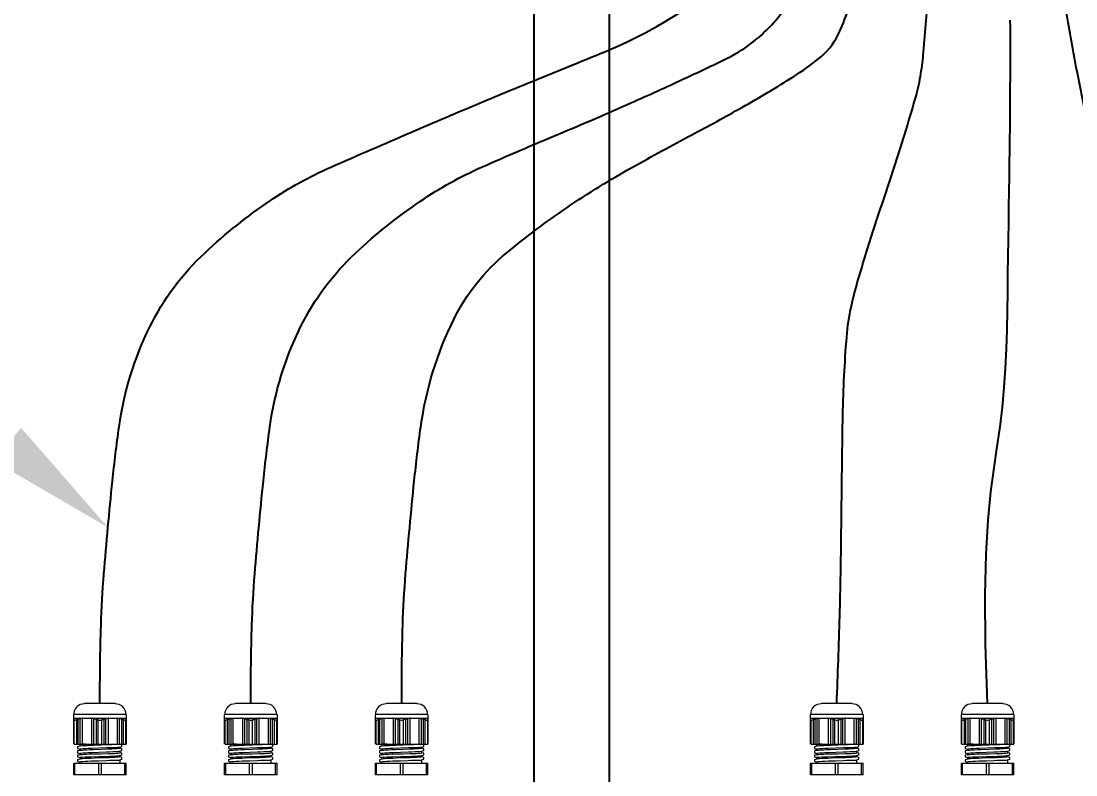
# Model space of a CAD drawing. Header units: feet. Extents: x -4 to 2246, y -9 to 1440.
# Drawn here: x 2195.452 to 2197.741, y 1383.831 to 1385.466 of the extents above; entities that cross this region are included whole.
import ezdxf
from ezdxf import colors
from ezdxf.entities.mleader import LeaderData, LeaderLine
from ezdxf.math import Vec2, Vec3

# ---------------------------------------------------------------- set-up
doc = ezdxf.new("R2010")
doc.units = ezdxf.units.FT
doc.header["$MEASUREMENT"] = 0
for name, color, linetype in [('E-CABL-24V', 1, '24V'), ('E-COND-PVC', 4, 'Continuous'), ('E-DIM', 1, 'Continuous'), ('E-EQPM-CAB', 5, 'Continuous'), ('G-ANNO-TEXT', 1, 'Continuous')]:
    doc.layers.add(name, color=color, linetype=linetype)
doc.styles.add('NEI-A', font='arial.ttf')
doc.styles.get("Standard").update_dxf_attribs({"font": 'arial.ttf'})
doc.linetypes.add('24V', pattern='A,1,-0.2,["24V",Standard,S=0.1,R=0,X=-0.125,Y=-0.05],-0.2', length=1.4)
doc.dimstyles.new('NEI-A', dxfattribs={"dimtxt": 0.1, "dimasz": 0.125, "dimexe": 0.0625, "dimexo": 0.0625, "dimgap": 0.0625, "dimtad": 0, "dimtih": 1, "dimtoh": 1, "dimdec": 4, "dimzin": 3, "dimdsep": 46, "dimlunit": 4, "dimtxsty": 'NEI-A', "dimcen": 0, "dimadec": 0, "dimazin": 0, "dimtfac": 0.75, "dimtdec": 4, "dimtofl": 0, "dimtmove": 0, "dimatfit": 3, "dimfxl": 1, "dimfrac": 1, "dimtolj": 1, "dimtzin": 0, "dimarcsym": 0})

# ---------------------------------------------------------------- blocks, each defined once
blk = doc.blocks.new('*D20')
at = {"layer": 'Defpoints', "color": 0, "transparency": 16777216}
for p in [(2196.151, 1389.1481), (2191.992, 1381.29), (2193.8209, 1381.29)]:
    blk.add_point(p, dxfattribs=at)
at = {"layer": 'E-DIM', "color": 0, "lineweight": -2, "transparency": 16777216}
for p, q in [((2196.0885, 1389.1481), (2191.9295, 1389.1481)), ((2191.992, 1389.0231), (2191.992, 1385.3568)), ((2191.992, 1381.415), (2191.992, 1385.0812)), ((2193.7584, 1381.29), (2191.9295, 1381.29))]:
    blk.add_line(p, q, dxfattribs=at)
at = {"layer": 'E-DIM', "color": 0, "transparency": 16777216}
for points in [[(2191.9712, 1389.0231), (2192.0128, 1389.0231), (2191.992, 1389.1481)], [(2191.9712, 1381.415), (2192.0128, 1381.415), (2191.992, 1381.29)]]:
    blk.add_solid(points, dxfattribs=at)
at = {"layer": 'E-DIM', "color": 0, "transparency": 16777216, "insert": (2191.992, 1385.219), "char_height": 0.1, "attachment_point": 5, "style": 'NEI-A'}
blk.add_mtext('\\A1;7{\\H0.75x;\\S7#8;}"', dxfattribs=at)

msp = doc.modelspace()

# ---------------------------------------------------------------- linework, layer by layer
at = {"layer": 'E-CABL-24V'}
for points in [[(2195.623227, 1383.985669, -0.0084246), (2195.625546, 1384.155801, -0.01290501), (2195.631796, 1384.266712, -0.00513104), (2195.650479, 1384.468428, -0.00879406), (2195.664654, 1384.585779, -0.08041995), (2195.731276, 1384.802462, -0.09102066), (2195.851158, 1384.963366, -0.03799067), (2195.993045, 1385.076468, -0.04612688), (2196.123934, 1385.1488, -0.00161118), (2196.299033, 1385.224787, -0.0018994), (2196.448011, 1385.288199, -0.0038689), (2196.572556, 1385.339522, 0.00310126), (2196.728027, 1385.403311, 0.06183696), (2196.931775, 1385.519717, 0.12940314), (2197.002379, 1385.608682, 0.04286453), (2197.014924, 1385.645573, 0.01917066), (2197.032529, 1385.730771, 0.04037635), (2197.039016, 1385.807144, 0.03400111), (2197.033201, 1385.897934)], [(2195.950581, 1383.985669, -0.0084246), (2195.9529, 1384.155801, -0.01290501), (2195.959149, 1384.266712, -0.00513104), (2195.977833, 1384.468428, -0.00879406), (2195.992007, 1384.585779, -0.08041995), (2196.05863, 1384.802462, -0.09102066), (2196.178511, 1384.963366, -0.03799067), (2196.318776, 1385.075174, -0.04497931), (2196.451288, 1385.1488, -0.00568032), (2196.618129, 1385.220499, 0.00602555), (2196.775365, 1385.288199, 0.00399669), (2196.889612, 1385.340128, 0.00488336), (2196.982347, 1385.384283, 0.09224003), (2197.080163, 1385.456823, 0.09975921), (2197.13909, 1385.552962, 0.03673916), (2197.150632, 1385.593473, 0.01534083), (2197.168021, 1385.692727, 0.04279396), (2197.173264, 1385.784234, 0.0343129), (2197.162211, 1385.897934)], [(2196.277934, 1383.985669, -0.0084246), (2196.280253, 1384.155801, -0.01290501), (2196.286503, 1384.266712, -0.00513104), (2196.305186, 1384.468428, -0.00879406), (2196.319361, 1384.585779, -0.08041995), (2196.390953, 1384.818627, -0.10651907), (2196.505865, 1384.963366, -0.02262789), (2196.636298, 1385.060944, -0.02203508), (2196.778641, 1385.1488, -0.00529181), (2196.907097, 1385.218697, 0.00623014), (2197.016095, 1385.278272, 0.01323042), (2197.128455, 1385.345491, 0.02579117), (2197.183257, 1385.38438, 0.11252379), (2197.224366, 1385.435428, 0.06282545), (2197.261899, 1385.54559, 0.01559396), (2197.272976, 1385.609463, 0.00814293), (2197.288356, 1385.732628, 0.02315328), (2197.292299, 1385.796509, 0.01460438), (2197.290893, 1385.897934)], [(2197.221933, 1383.985669, 0.00191354), (2197.228427, 1384.174894, 0.00394493), (2197.230502, 1384.266712, 0.00106034), (2197.233551, 1384.509102, -0.00251209), (2197.235135, 1384.611411, -0.01451433), (2197.243518, 1384.780516, -0.03622169), (2197.253733, 1384.847663, -0.01503154), (2197.268576, 1384.904967, -0.00771881), (2197.30252, 1385.015111, -0.00297315), (2197.326028, 1385.085973, 0.00296622), (2197.349537, 1385.156835, 0.00996841), (2197.393864, 1385.302999, 0.03038797), (2197.404502, 1385.352002, 0.01541891), (2197.410213, 1385.398512, 0.00529523), (2197.421216, 1385.534486, 0.00114556), (2197.421903, 1385.544601, 0.00016343), (2197.426537, 1385.615513, 0.02210457), (2197.429108, 1385.739614, 0.0172981), (2197.419903, 1385.897934)], [(2197.87664, 1383.985669, 0.00228532), (2197.882949, 1384.165607, 0.00406877), (2197.885209, 1384.266712, 0.00058393), (2197.888674, 1384.532516, 0.00610132), (2197.888666, 1384.557958, 0.02865527), (2197.882157, 1384.651007, 0.01801068), (2197.858065, 1384.797368, 0.01893845), (2197.829721, 1384.914701, -0.02402838), (2197.808318, 1385.007421, -0.01026701), (2197.793432, 1385.100685, 0.01293568), (2197.781221, 1385.174649, 0.00826572), (2197.763011, 1385.261788, -0.00679718), (2197.7448, 1385.348926, -0.00639967), (2197.721149, 1385.479181, -0.01479183), (2197.713312, 1385.535929, -0.00636851), (2197.711055, 1385.559625, 0.00131608), (2197.701298, 1385.67439, 0.00454663), (2197.692773, 1385.762421, 0.00294887), (2197.677595, 1385.897934)]]:
    msp.add_lwpolyline(points, format="xyb", dxfattribs=at)
msp.add_lwpolyline([(2197.549287, 1383.985669), (2197.544766, 1384.114064), (2197.543945, 1384.221107), (2197.546102, 1384.309852), (2197.550515, 1384.383349), (2197.556464, 1384.44465), (2197.563226, 1384.496807), (2197.570081, 1384.542872), (2197.576306, 1384.585895), (2197.581329, 1384.628403), (2197.585178, 1384.670808), (2197.588026, 1384.713), (2197.59005, 1384.754866), (2197.591424, 1384.796292), (2197.592325, 1384.837168), (2197.592926, 1384.87738), (2197.593405, 1384.916816), (2197.593903, 1384.955353), (2197.594437, 1384.992822), (2197.594988, 1385.029044), (2197.595541, 1385.063839), (2197.596077, 1385.097028), (2197.596581, 1385.128432), (2197.597034, 1385.157871), (2197.59742, 1385.185165), (2197.597727, 1385.210205), (2197.597963, 1385.233154), (2197.598139, 1385.254244), (2197.598269, 1385.273709), (2197.598365, 1385.291782), (2197.598439, 1385.308694), (2197.598505, 1385.32468), (2197.598574, 1385.339971), (2197.598655, 1385.354778), (2197.59874, 1385.369216), (2197.598816, 1385.383382), (2197.598871, 1385.397367), (2197.598892, 1385.411266), (2197.598867, 1385.425174), (2197.598784, 1385.439183), (2197.598629, 1385.453387), (2197.598388, 1385.467882)], dxfattribs=at)
at = {"layer": 'E-COND-PVC', "color": 111}
for points in [[(2196.564316, 1385.963254), (2196.564316, 1383.328344)], [(2196.728027, 1385.963245), (2196.728027, 1383.328344)]]:
    msp.add_lwpolyline(points, dxfattribs=at)
at = {"layer": 'E-EQPM-CAB', "lineweight": 0}
for p, q in [((2195.566253, 1383.897916), (2195.566253, 1383.962094)), ((2195.680201, 1383.962094), (2195.566253, 1383.962094)), ((2195.680201, 1383.962094), (2195.680201, 1383.897916)), ((2195.893607, 1383.897916), (2195.893607, 1383.962094)), ((2196.007554, 1383.962094), (2195.893607, 1383.962094)), ((2196.007554, 1383.962094), (2196.007554, 1383.897916)), ((2196.22096, 1383.897916), (2196.22096, 1383.962094)), ((2196.334908, 1383.962094), (2196.22096, 1383.962094)), ((2196.334908, 1383.962094), (2196.334908, 1383.897916)), ((2197.164959, 1383.897916), (2197.164959, 1383.962094)), ((2197.278907, 1383.962094), (2197.164959, 1383.962094)), ((2197.278907, 1383.962094), (2197.278907, 1383.897916)), ((2197.492313, 1383.897916), (2197.492313, 1383.962094)), ((2197.606261, 1383.962094), (2197.492313, 1383.962094)), ((2197.606261, 1383.962094), (2197.606261, 1383.897916))]:
    msp.add_line(p, q, dxfattribs=at)
for points in [[(2195.656626, 1383.985669), (2195.589829, 1383.985669)], [(2195.983979, 1383.985669), (2195.917182, 1383.985669)], [(2196.311332, 1383.985669), (2196.244535, 1383.985669)], [(2197.255332, 1383.985669), (2197.188535, 1383.985669)], [(2197.582685, 1383.985669), (2197.515888, 1383.985669)], [(2195.566253, 1383.954235), (2195.680201, 1383.954235)], [(2195.576076, 1383.897916), (2195.576076, 1383.952271), (2195.574112, 1383.950961), (2195.572802, 1383.950306)], [(2195.58066, 1383.897916), (2195.58066, 1383.95358), (2195.578696, 1383.952271), (2195.576731, 1383.951616)], [(2195.585245, 1383.897916), (2195.585245, 1383.954235)], [(2195.603581, 1383.95358), (2195.594413, 1383.954235), (2195.585899, 1383.95358)], [(2195.604891, 1383.954235), (2195.604891, 1383.897916)], [(2195.612094, 1383.951616), (2195.610785, 1383.952271), (2195.61013, 1383.95358), (2195.609475, 1383.95358)], [(2195.61013, 1383.897916), (2195.61013, 1383.95358)], [(2195.614714, 1383.952271), (2195.614714, 1383.897916)], [(2195.632395, 1383.952271), (2195.63174, 1383.952271), (2195.631086, 1383.950961), (2195.629121, 1383.950306)], [(2195.636325, 1383.897916), (2195.636325, 1383.95358), (2195.63567, 1383.952271), (2195.633705, 1383.951616)], [(2195.660555, 1383.95358), (2195.651387, 1383.954235), (2195.642873, 1383.95358)], [(2195.660555, 1383.954235), (2195.660555, 1383.897916)], [(2195.669068, 1383.951616), (2195.667104, 1383.952271), (2195.665794, 1383.95358), (2195.665139, 1383.95358), (2195.665139, 1383.897916)], [(2195.673652, 1383.950306), (2195.671688, 1383.950961), (2195.670378, 1383.952271), (2195.669723, 1383.952271), (2195.669723, 1383.897916)], [(2195.893607, 1383.954235), (2196.007554, 1383.954235)], [(2195.90343, 1383.897916), (2195.90343, 1383.952271), (2195.901465, 1383.950961), (2195.900155, 1383.950306)], [(2195.908014, 1383.897916), (2195.908014, 1383.95358), (2195.906049, 1383.952271), (2195.904085, 1383.951616)], [(2195.912598, 1383.897916), (2195.912598, 1383.954235)], [(2195.930934, 1383.95358), (2195.921766, 1383.954235), (2195.913253, 1383.95358)], [(2195.932244, 1383.954235), (2195.932244, 1383.897916)], [(2195.939448, 1383.951616), (2195.938138, 1383.952271), (2195.937483, 1383.95358), (2195.936828, 1383.95358)], [(2195.937483, 1383.897916), (2195.937483, 1383.95358)], [(2195.942067, 1383.952271), (2195.942067, 1383.897916)], [(2195.959749, 1383.952271), (2195.959094, 1383.952271), (2195.958439, 1383.950961), (2195.956474, 1383.950306)], [(2195.963678, 1383.897916), (2195.963678, 1383.95358), (2195.963023, 1383.952271), (2195.961058, 1383.951616)], [(2195.987908, 1383.95358), (2195.97874, 1383.954235), (2195.970227, 1383.95358)], [(2195.987908, 1383.954235), (2195.987908, 1383.897916)], [(2195.996422, 1383.951616), (2195.994457, 1383.952271), (2195.993147, 1383.95358), (2195.992492, 1383.95358), (2195.992492, 1383.897916)], [(2196.001006, 1383.950306), (2195.999041, 1383.950961), (2195.997731, 1383.952271), (2195.997076, 1383.952271), (2195.997076, 1383.897916)], [(2196.22096, 1383.954235), (2196.334908, 1383.954235)], [(2196.230783, 1383.897916), (2196.230783, 1383.952271), (2196.228819, 1383.950961), (2196.227509, 1383.950306)], [(2196.235367, 1383.897916), (2196.235367, 1383.95358), (2196.233403, 1383.952271), (2196.231438, 1383.951616)], [(2196.239951, 1383.897916), (2196.239951, 1383.954235)], [(2196.258288, 1383.95358), (2196.24912, 1383.954235), (2196.240606, 1383.95358)], [(2196.259598, 1383.954235), (2196.259598, 1383.897916)], [(2196.266801, 1383.951616), (2196.265491, 1383.952271), (2196.264837, 1383.95358), (2196.264182, 1383.95358)], [(2196.264837, 1383.897916), (2196.264837, 1383.95358)], [(2196.269421, 1383.952271), (2196.269421, 1383.897916)], [(2196.287102, 1383.952271), (2196.286447, 1383.952271), (2196.285792, 1383.950961), (2196.283828, 1383.950306)], [(2196.291031, 1383.897916), (2196.291031, 1383.95358), (2196.290377, 1383.952271), (2196.288412, 1383.951616)], [(2196.315262, 1383.95358), (2196.306093, 1383.954235), (2196.29758, 1383.95358)], [(2196.315262, 1383.954235), (2196.315262, 1383.897916)], [(2196.323775, 1383.951616), (2196.32181, 1383.952271), (2196.320501, 1383.95358), (2196.319846, 1383.95358), (2196.319846, 1383.897916)], [(2196.328359, 1383.950306), (2196.326394, 1383.950961), (2196.325085, 1383.952271), (2196.32443, 1383.952271), (2196.32443, 1383.897916)], [(2197.164959, 1383.954235), (2197.278907, 1383.954235)], [(2197.174782, 1383.897916), (2197.174782, 1383.952271), (2197.172818, 1383.950961), (2197.171508, 1383.950306)], [(2197.179367, 1383.897916), (2197.179367, 1383.95358), (2197.177402, 1383.952271), (2197.175437, 1383.951616)], [(2197.183951, 1383.897916), (2197.183951, 1383.954235)], [(2197.202287, 1383.95358), (2197.193119, 1383.954235), (2197.184606, 1383.95358)], [(2197.203597, 1383.954235), (2197.203597, 1383.897916)], [(2197.2108, 1383.951616), (2197.209491, 1383.952271), (2197.208836, 1383.95358), (2197.208181, 1383.95358)], [(2197.208836, 1383.897916), (2197.208836, 1383.95358)], [(2197.21342, 1383.952271), (2197.21342, 1383.897916)], [(2197.231101, 1383.952271), (2197.230447, 1383.952271), (2197.229792, 1383.950961), (2197.227827, 1383.950306)], [(2197.235031, 1383.897916), (2197.235031, 1383.95358), (2197.234376, 1383.952271), (2197.232411, 1383.951616)], [(2197.259261, 1383.95358), (2197.250093, 1383.954235), (2197.241579, 1383.95358)], [(2197.259261, 1383.954235), (2197.259261, 1383.897916)], [(2197.267774, 1383.951616), (2197.26581, 1383.952271), (2197.2645, 1383.95358), (2197.263845, 1383.95358), (2197.263845, 1383.897916)], [(2197.272358, 1383.950306), (2197.270394, 1383.950961), (2197.269084, 1383.952271), (2197.268429, 1383.952271), (2197.268429, 1383.897916)], [(2197.492313, 1383.954235), (2197.606261, 1383.954235)], [(2197.502136, 1383.897916), (2197.502136, 1383.952271), (2197.500171, 1383.950961), (2197.498862, 1383.950306)], [(2197.50672, 1383.897916), (2197.50672, 1383.95358), (2197.504755, 1383.952271), (2197.502791, 1383.951616)], [(2197.511304, 1383.897916), (2197.511304, 1383.954235)], [(2197.529641, 1383.95358), (2197.520472, 1383.954235), (2197.511959, 1383.95358)], [(2197.53095, 1383.954235), (2197.53095, 1383.897916)], [(2197.538154, 1383.951616), (2197.536844, 1383.952271), (2197.536189, 1383.95358), (2197.535534, 1383.95358)], [(2197.536189, 1383.897916), (2197.536189, 1383.95358)], [(2197.540773, 1383.952271), (2197.540773, 1383.897916)], [(2197.558455, 1383.952271), (2197.5578, 1383.952271), (2197.557145, 1383.950961), (2197.555181, 1383.950306)], [(2197.562384, 1383.897916), (2197.562384, 1383.95358), (2197.561729, 1383.952271), (2197.559765, 1383.951616)], [(2197.586614, 1383.95358), (2197.577446, 1383.954235), (2197.568933, 1383.95358)], [(2197.586614, 1383.954235), (2197.586614, 1383.897916)], [(2197.595128, 1383.951616), (2197.593163, 1383.952271), (2197.591853, 1383.95358), (2197.591199, 1383.95358), (2197.591199, 1383.897916)], [(2197.599712, 1383.950306), (2197.597747, 1383.950961), (2197.596437, 1383.952271), (2197.595783, 1383.952271), (2197.595783, 1383.897916)], [(2195.567563, 1383.950961), (2195.566253, 1383.949651), (2195.566908, 1383.948996), (2195.567563, 1383.948996), (2195.571492, 1383.950306), (2195.571492, 1383.950961), (2195.572147, 1383.950961), (2195.572147, 1383.897916)], [(2195.567563, 1383.897916), (2195.567563, 1383.948996)], [(2195.616678, 1383.950306), (2195.614714, 1383.950961)], [(2195.627156, 1383.950306), (2195.625847, 1383.949651), (2195.623882, 1383.948996), (2195.622572, 1383.948996), (2195.619953, 1383.949651), (2195.619298, 1383.950306), (2195.618643, 1383.950961), (2195.618643, 1383.897916)], [(2195.627156, 1383.897916), (2195.627156, 1383.950961)], [(2195.627811, 1383.950961), (2195.627156, 1383.950961)], [(2195.678891, 1383.948996), (2195.678891, 1383.897916)], [(2195.894916, 1383.950961), (2195.893607, 1383.949651), (2195.894262, 1383.948996), (2195.894916, 1383.948996), (2195.898846, 1383.950306), (2195.898846, 1383.950961), (2195.899501, 1383.950961), (2195.899501, 1383.897916)], [(2195.894916, 1383.897916), (2195.894916, 1383.948996)], [(2195.944032, 1383.950306), (2195.942067, 1383.950961)], [(2195.95451, 1383.950306), (2195.9532, 1383.949651), (2195.951235, 1383.948996), (2195.949926, 1383.948996), (2195.947306, 1383.949651), (2195.946651, 1383.950306), (2195.945996, 1383.950961), (2195.945996, 1383.897916)], [(2195.95451, 1383.897916), (2195.95451, 1383.950961)], [(2195.955165, 1383.950961), (2195.95451, 1383.950961)], [(2196.006245, 1383.948996), (2196.006245, 1383.897916)], [(2196.22227, 1383.950961), (2196.22096, 1383.949651), (2196.221615, 1383.948996), (2196.22227, 1383.948996), (2196.226199, 1383.950306), (2196.226199, 1383.950961), (2196.226854, 1383.950961), (2196.226854, 1383.897916)], [(2196.22227, 1383.897916), (2196.22227, 1383.948996)], [(2196.271385, 1383.950306), (2196.269421, 1383.950961)], [(2196.281863, 1383.950306), (2196.280553, 1383.949651), (2196.278589, 1383.948996), (2196.277279, 1383.948996), (2196.27466, 1383.949651), (2196.274005, 1383.950306), (2196.27335, 1383.950961), (2196.27335, 1383.897916)], [(2196.281863, 1383.897916), (2196.281863, 1383.950961)], [(2196.282518, 1383.950961), (2196.281863, 1383.950961)], [(2196.333598, 1383.948996), (2196.333598, 1383.897916)], [(2197.166269, 1383.950961), (2197.164959, 1383.949651), (2197.165614, 1383.948996), (2197.166269, 1383.948996), (2197.170198, 1383.950306), (2197.170198, 1383.950961), (2197.170853, 1383.950961), (2197.170853, 1383.897916)], [(2197.166269, 1383.897916), (2197.166269, 1383.948996)], [(2197.215385, 1383.950306), (2197.21342, 1383.950961)], [(2197.225863, 1383.950306), (2197.224553, 1383.949651), (2197.222588, 1383.948996), (2197.221278, 1383.948996), (2197.218659, 1383.949651), (2197.217349, 1383.950961), (2197.217349, 1383.897916)], [(2197.225863, 1383.897916), (2197.225863, 1383.950961)], [(2197.226517, 1383.950961), (2197.225863, 1383.950961)], [(2197.277597, 1383.948996), (2197.277597, 1383.897916)], [(2197.493623, 1383.950961), (2197.492313, 1383.949651), (2197.492968, 1383.948996), (2197.493623, 1383.948996), (2197.497552, 1383.950306), (2197.497552, 1383.950961), (2197.498207, 1383.950961), (2197.498207, 1383.897916)], [(2197.493623, 1383.897916), (2197.493623, 1383.948996)], [(2197.542738, 1383.950306), (2197.540773, 1383.950961)], [(2197.553216, 1383.950306), (2197.551906, 1383.949651), (2197.549942, 1383.948996), (2197.548632, 1383.948996), (2197.546012, 1383.949651), (2197.544703, 1383.950961), (2197.544703, 1383.897916)], [(2197.553216, 1383.897916), (2197.553216, 1383.950961)], [(2197.553871, 1383.950961), (2197.553216, 1383.950961)], [(2197.604951, 1383.948996), (2197.604951, 1383.897916)], [(2195.567563, 1383.897916), (2195.680201, 1383.897916)], [(2195.575421, 1383.897916), (2195.575421, 1383.897261), (2195.579351, 1383.896607), (2195.579351, 1383.893332), (2195.574767, 1383.892022), (2195.574767, 1383.888093), (2195.579351, 1383.886783)], [(2195.667104, 1383.892022), (2195.667104, 1383.888093), (2195.663829, 1383.888093), (2195.6599, 1383.887438), (2195.655316, 1383.887438), (2195.648767, 1383.886783), (2195.641564, 1383.886783), (2195.625847, 1383.886129), (2195.609475, 1383.885474), (2195.601616, 1383.885474), (2195.595068, 1383.884819), (2195.589174, 1383.884819), (2195.58459, 1383.884164), (2195.579351, 1383.884164), (2195.574767, 1383.882854), (2195.574767, 1383.878925), (2195.579351, 1383.877615), (2195.579351, 1383.874341), (2195.581315, 1383.874996), (2195.58459, 1383.874996), (2195.589174, 1383.875651), (2195.595068, 1383.875651), (2195.601616, 1383.876305), (2195.609475, 1383.876305), (2195.625847, 1383.87696), (2195.641564, 1383.877615), (2195.655316, 1383.877615), (2195.6599, 1383.87827), (2195.663829, 1383.87827), (2195.666449, 1383.878925), (2195.667104, 1383.878925)], [(2195.579351, 1383.883509), (2195.579351, 1383.887438), (2195.58197, 1383.887438), (2195.585899, 1383.888093), (2195.591138, 1383.888093), (2195.597032, 1383.888748), (2195.604236, 1383.888748), (2195.636979, 1383.890058), (2195.644183, 1383.890058), (2195.651387, 1383.890713), (2195.65728, 1383.890713), (2195.661865, 1383.891368), (2195.666449, 1383.891368), (2195.671033, 1383.892677), (2195.671033, 1383.896607), (2195.667104, 1383.897916), (2195.666449, 1383.897261), (2195.663829, 1383.897261), (2195.6599, 1383.896607), (2195.655316, 1383.896607), (2195.648767, 1383.895952), (2195.641564, 1383.895952), (2195.625847, 1383.895297), (2195.609475, 1383.894642), (2195.601616, 1383.894642), (2195.595068, 1383.893987), (2195.58459, 1383.893987), (2195.581315, 1383.893332), (2195.579351, 1383.893332)], [(2195.591793, 1383.897916), (2195.585245, 1383.897261), (2195.582625, 1383.897261), (2195.58066, 1383.896607), (2195.579351, 1383.896607)], [(2195.579351, 1383.877615), (2195.580006, 1383.87827), (2195.58197, 1383.87827), (2195.585899, 1383.878925), (2195.591138, 1383.878925), (2195.597032, 1383.87958), (2195.604236, 1383.87958), (2195.636979, 1383.88089), (2195.644183, 1383.88089), (2195.651387, 1383.881544), (2195.661865, 1383.881544), (2195.665139, 1383.882199), (2195.666449, 1383.882199), (2195.671033, 1383.883509), (2195.671033, 1383.887438), (2195.667104, 1383.888748)], [(2195.894916, 1383.897916), (2196.007554, 1383.897916)], [(2195.902775, 1383.897916), (2195.902775, 1383.897261), (2195.906704, 1383.896607), (2195.906704, 1383.893332), (2195.90212, 1383.892022), (2195.90212, 1383.888093), (2195.906704, 1383.886783)], [(2195.994457, 1383.892022), (2195.994457, 1383.888093), (2195.991183, 1383.888093), (2195.987253, 1383.887438), (2195.982669, 1383.887438), (2195.976121, 1383.886783), (2195.968917, 1383.886783), (2195.9532, 1383.886129), (2195.936828, 1383.885474), (2195.92897, 1383.885474), (2195.922421, 1383.884819), (2195.916527, 1383.884819), (2195.911943, 1383.884164), (2195.906704, 1383.884164), (2195.90212, 1383.882854), (2195.90212, 1383.878925), (2195.906704, 1383.877615), (2195.906704, 1383.874341), (2195.908669, 1383.874996), (2195.911943, 1383.874996), (2195.916527, 1383.875651), (2195.922421, 1383.875651), (2195.92897, 1383.876305), (2195.936828, 1383.876305), (2195.9532, 1383.87696), (2195.968917, 1383.877615), (2195.982669, 1383.877615), (2195.987253, 1383.87827), (2195.991183, 1383.87827), (2195.993802, 1383.878925), (2195.994457, 1383.878925)], [(2195.906704, 1383.883509), (2195.906704, 1383.887438), (2195.909324, 1383.887438), (2195.913253, 1383.888093), (2195.918492, 1383.888093), (2195.924386, 1383.888748), (2195.931589, 1383.888748), (2195.964333, 1383.890058), (2195.971536, 1383.890058), (2195.97874, 1383.890713), (2195.984634, 1383.890713), (2195.989218, 1383.891368), (2195.993802, 1383.891368), (2195.998386, 1383.892677), (2195.998386, 1383.896607), (2195.994457, 1383.897916), (2195.993802, 1383.897261), (2195.991183, 1383.897261), (2195.987253, 1383.896607), (2195.982669, 1383.896607), (2195.976121, 1383.895952), (2195.968917, 1383.895952), (2195.9532, 1383.895297), (2195.936828, 1383.894642), (2195.92897, 1383.894642), (2195.922421, 1383.893987), (2195.911943, 1383.893987), (2195.908669, 1383.893332), (2195.906704, 1383.893332)], [(2195.919147, 1383.897916), (2195.912598, 1383.897261), (2195.909978, 1383.897261), (2195.908014, 1383.896607), (2195.906704, 1383.896607)], [(2195.906704, 1383.877615), (2195.907359, 1383.87827), (2195.909324, 1383.87827), (2195.913253, 1383.878925), (2195.918492, 1383.878925), (2195.924386, 1383.87958), (2195.931589, 1383.87958), (2195.964333, 1383.88089), (2195.971536, 1383.88089), (2195.97874, 1383.881544), (2195.989218, 1383.881544), (2195.992492, 1383.882199), (2195.993802, 1383.882199), (2195.998386, 1383.883509), (2195.998386, 1383.887438), (2195.994457, 1383.888748)], [(2196.22227, 1383.897916), (2196.334908, 1383.897916)], [(2196.230128, 1383.897916), (2196.230128, 1383.897261), (2196.234058, 1383.896607), (2196.234058, 1383.893332), (2196.229473, 1383.892022), (2196.229473, 1383.888093), (2196.234058, 1383.886783)], [(2196.32181, 1383.892022), (2196.32181, 1383.888093), (2196.318536, 1383.888093), (2196.314607, 1383.887438), (2196.310023, 1383.887438), (2196.303474, 1383.886783), (2196.29627, 1383.886783), (2196.280553, 1383.886129), (2196.264182, 1383.885474), (2196.256323, 1383.885474), (2196.249774, 1383.884819), (2196.243881, 1383.884819), (2196.239296, 1383.884164), (2196.234058, 1383.884164), (2196.229473, 1383.882854), (2196.229473, 1383.878925), (2196.234058, 1383.877615), (2196.234058, 1383.874341), (2196.236022, 1383.874996), (2196.239296, 1383.874996), (2196.243881, 1383.875651), (2196.249774, 1383.875651), (2196.256323, 1383.876305), (2196.264182, 1383.876305), (2196.280553, 1383.87696), (2196.29627, 1383.877615), (2196.310023, 1383.877615), (2196.314607, 1383.87827), (2196.318536, 1383.87827), (2196.321156, 1383.878925), (2196.32181, 1383.878925)], [(2196.234058, 1383.883509), (2196.234058, 1383.887438), (2196.236677, 1383.887438), (2196.240606, 1383.888093), (2196.245845, 1383.888093), (2196.251739, 1383.888748), (2196.258943, 1383.888748), (2196.291686, 1383.890058), (2196.29889, 1383.890058), (2196.306093, 1383.890713), (2196.311987, 1383.890713), (2196.316571, 1383.891368), (2196.321156, 1383.891368), (2196.32574, 1383.892677), (2196.32574, 1383.896607), (2196.32181, 1383.897916), (2196.321156, 1383.897261), (2196.318536, 1383.897261), (2196.314607, 1383.896607), (2196.310023, 1383.896607), (2196.303474, 1383.895952), (2196.29627, 1383.895952), (2196.280553, 1383.895297), (2196.264182, 1383.894642), (2196.256323, 1383.894642), (2196.249774, 1383.893987), (2196.239296, 1383.893987), (2196.236022, 1383.893332), (2196.234058, 1383.893332)], [(2196.2465, 1383.897916), (2196.239951, 1383.897261), (2196.237332, 1383.897261), (2196.235367, 1383.896607), (2196.234058, 1383.896607)], [(2196.234058, 1383.877615), (2196.234712, 1383.87827), (2196.236677, 1383.87827), (2196.240606, 1383.878925), (2196.245845, 1383.878925), (2196.251739, 1383.87958), (2196.258943, 1383.87958), (2196.291686, 1383.88089), (2196.29889, 1383.88089), (2196.306093, 1383.881544), (2196.316571, 1383.881544), (2196.319846, 1383.882199), (2196.321156, 1383.882199), (2196.32574, 1383.883509), (2196.32574, 1383.887438), (2196.32181, 1383.888748)], [(2197.166269, 1383.897916), (2197.278907, 1383.897916)], [(2197.174128, 1383.897916), (2197.174128, 1383.897261), (2197.178057, 1383.896607), (2197.178057, 1383.893332), (2197.173473, 1383.892022), (2197.173473, 1383.888093), (2197.178057, 1383.886783)], [(2197.26581, 1383.892022), (2197.26581, 1383.888093), (2197.262535, 1383.888093), (2197.258606, 1383.887438), (2197.254022, 1383.887438), (2197.247473, 1383.886783), (2197.24027, 1383.886783), (2197.224553, 1383.886129), (2197.208181, 1383.885474), (2197.200322, 1383.885474), (2197.193774, 1383.884819), (2197.18788, 1383.884819), (2197.183296, 1383.884164), (2197.178057, 1383.884164), (2197.173473, 1383.882854), (2197.173473, 1383.878925), (2197.178057, 1383.877615), (2197.178057, 1383.874341), (2197.180021, 1383.874996), (2197.183296, 1383.874996), (2197.18788, 1383.875651), (2197.193774, 1383.875651), (2197.200322, 1383.876305), (2197.208181, 1383.876305), (2197.224553, 1383.87696), (2197.24027, 1383.877615), (2197.254022, 1383.877615), (2197.258606, 1383.87827), (2197.262535, 1383.87827), (2197.265155, 1383.878925), (2197.26581, 1383.878925)], [(2197.178057, 1383.883509), (2197.178057, 1383.887438), (2197.180676, 1383.887438), (2197.184606, 1383.888093), (2197.189845, 1383.888093), (2197.195738, 1383.888748), (2197.202942, 1383.888748), (2197.235686, 1383.890058), (2197.242889, 1383.890058), (2197.250093, 1383.890713), (2197.255987, 1383.890713), (2197.260571, 1383.891368), (2197.265155, 1383.891368), (2197.269739, 1383.892677), (2197.269739, 1383.896607), (2197.26581, 1383.897916), (2197.265155, 1383.897261), (2197.262535, 1383.897261), (2197.258606, 1383.896607), (2197.254022, 1383.896607), (2197.247473, 1383.895952), (2197.24027, 1383.895952), (2197.224553, 1383.895297), (2197.208181, 1383.894642), (2197.200322, 1383.894642), (2197.193774, 1383.893987), (2197.183296, 1383.893987), (2197.180021, 1383.893332), (2197.178057, 1383.893332)], [(2197.190499, 1383.897916), (2197.183951, 1383.897261), (2197.181331, 1383.897261), (2197.179367, 1383.896607), (2197.178057, 1383.896607)], [(2197.178057, 1383.877615), (2197.178712, 1383.87827), (2197.180676, 1383.87827), (2197.184606, 1383.878925), (2197.189845, 1383.878925), (2197.195738, 1383.87958), (2197.202942, 1383.87958), (2197.235686, 1383.88089), (2197.242889, 1383.88089), (2197.250093, 1383.881544), (2197.260571, 1383.881544), (2197.263845, 1383.882199), (2197.265155, 1383.882199), (2197.269739, 1383.883509), (2197.269739, 1383.887438), (2197.26581, 1383.888748)], [(2197.493623, 1383.897916), (2197.606261, 1383.897916)], [(2197.501481, 1383.897916), (2197.501481, 1383.897261), (2197.50541, 1383.896607), (2197.50541, 1383.893332), (2197.500826, 1383.892022), (2197.500826, 1383.888093), (2197.50541, 1383.886783)], [(2197.593163, 1383.892022), (2197.593163, 1383.888093), (2197.589889, 1383.888093), (2197.58596, 1383.887438), (2197.581375, 1383.887438), (2197.574827, 1383.886783), (2197.567623, 1383.886783), (2197.551906, 1383.886129), (2197.535534, 1383.885474), (2197.527676, 1383.885474), (2197.521127, 1383.884819), (2197.515233, 1383.884819), (2197.510649, 1383.884164), (2197.50541, 1383.884164), (2197.500826, 1383.882854), (2197.500826, 1383.878925), (2197.50541, 1383.877615), (2197.50541, 1383.874341), (2197.507375, 1383.874996), (2197.510649, 1383.874996), (2197.515233, 1383.875651), (2197.521127, 1383.875651), (2197.527676, 1383.876305), (2197.535534, 1383.876305), (2197.551906, 1383.87696), (2197.567623, 1383.877615), (2197.581375, 1383.877615), (2197.58596, 1383.87827), (2197.589889, 1383.87827), (2197.592508, 1383.878925), (2197.593163, 1383.878925)], [(2197.50541, 1383.883509), (2197.50541, 1383.887438), (2197.50803, 1383.887438), (2197.511959, 1383.888093), (2197.517198, 1383.888093), (2197.523092, 1383.888748), (2197.530295, 1383.888748), (2197.563039, 1383.890058), (2197.570243, 1383.890058), (2197.577446, 1383.890713), (2197.58334, 1383.890713), (2197.587924, 1383.891368), (2197.592508, 1383.891368), (2197.597092, 1383.892677), (2197.597092, 1383.896607), (2197.593163, 1383.897916), (2197.592508, 1383.897261), (2197.589889, 1383.897261), (2197.58596, 1383.896607), (2197.581375, 1383.896607), (2197.574827, 1383.895952), (2197.567623, 1383.895952), (2197.551906, 1383.895297), (2197.535534, 1383.894642), (2197.527676, 1383.894642), (2197.521127, 1383.893987), (2197.510649, 1383.893987), (2197.507375, 1383.893332), (2197.50541, 1383.893332)], [(2197.517853, 1383.897916), (2197.511304, 1383.897261), (2197.508685, 1383.897261), (2197.50672, 1383.896607), (2197.50541, 1383.896607)], [(2197.50541, 1383.877615), (2197.506065, 1383.87827), (2197.50803, 1383.87827), (2197.511959, 1383.878925), (2197.517198, 1383.878925), (2197.523092, 1383.87958), (2197.530295, 1383.87958), (2197.563039, 1383.88089), (2197.570243, 1383.88089), (2197.577446, 1383.881544), (2197.587924, 1383.881544), (2197.591199, 1383.882199), (2197.592508, 1383.882199), (2197.597092, 1383.883509), (2197.597092, 1383.887438), (2197.593163, 1383.888748)], [(2195.579351, 1383.874341), (2195.574767, 1383.873686), (2195.574767, 1383.869757), (2195.579351, 1383.868447), (2195.579351, 1383.865173)], [(2195.667104, 1383.869757), (2195.666449, 1383.869757), (2195.663829, 1383.869102), (2195.660555, 1383.869102), (2195.655316, 1383.868447), (2195.649422, 1383.868447), (2195.642873, 1383.867792), (2195.627156, 1383.867792), (2195.610785, 1383.867137), (2195.603581, 1383.866482), (2195.590484, 1383.866482), (2195.585899, 1383.865828), (2195.58197, 1383.865828), (2195.580006, 1383.865173), (2195.574767, 1383.863863), (2195.574767, 1383.860589), (2195.576076, 1383.859934), (2195.579351, 1383.859279)], [(2195.579351, 1383.868447), (2195.580006, 1383.869102), (2195.585899, 1383.869102), (2195.591138, 1383.869757), (2195.597032, 1383.869757), (2195.604236, 1383.870412), (2195.620608, 1383.871066), (2195.636979, 1383.871066), (2195.644183, 1383.871721), (2195.651387, 1383.871721), (2195.65728, 1383.872376), (2195.661865, 1383.872376), (2195.665139, 1383.873031), (2195.666449, 1383.873031), (2195.671033, 1383.874341), (2195.671033, 1383.87827), (2195.667104, 1383.878925), (2195.667104, 1383.882199)], [(2195.579351, 1383.856659), (2195.579351, 1383.859279), (2195.580006, 1383.859279), (2195.58197, 1383.859934), (2195.585899, 1383.859934), (2195.591138, 1383.860589), (2195.597032, 1383.860589), (2195.604236, 1383.861243), (2195.620608, 1383.861243), (2195.636979, 1383.861898), (2195.644183, 1383.862553), (2195.651387, 1383.862553), (2195.65728, 1383.863208), (2195.665139, 1383.863208), (2195.666449, 1383.863863), (2195.671033, 1383.865173), (2195.671033, 1383.868447), (2195.667104, 1383.869757), (2195.667104, 1383.873031)], [(2195.667104, 1383.856659), (2195.667104, 1383.863863)], [(2195.906704, 1383.874341), (2195.90212, 1383.873686), (2195.90212, 1383.869757), (2195.906704, 1383.868447), (2195.906704, 1383.865173)], [(2195.994457, 1383.869757), (2195.993802, 1383.869757), (2195.991183, 1383.869102), (2195.987908, 1383.869102), (2195.982669, 1383.868447), (2195.976775, 1383.868447), (2195.970227, 1383.867792), (2195.95451, 1383.867792), (2195.938138, 1383.867137), (2195.930934, 1383.866482), (2195.917837, 1383.866482), (2195.913253, 1383.865828), (2195.909324, 1383.865828), (2195.907359, 1383.865173), (2195.90212, 1383.863863), (2195.90212, 1383.860589), (2195.90343, 1383.859934), (2195.906704, 1383.859279)], [(2195.906704, 1383.868447), (2195.907359, 1383.869102), (2195.913253, 1383.869102), (2195.918492, 1383.869757), (2195.924386, 1383.869757), (2195.931589, 1383.870412), (2195.947961, 1383.871066), (2195.964333, 1383.871066), (2195.971536, 1383.871721), (2195.97874, 1383.871721), (2195.984634, 1383.872376), (2195.989218, 1383.872376), (2195.992492, 1383.873031), (2195.993802, 1383.873031), (2195.998386, 1383.874341), (2195.998386, 1383.87827), (2195.994457, 1383.878925), (2195.994457, 1383.882199)], [(2195.906704, 1383.856659), (2195.906704, 1383.859279), (2195.907359, 1383.859279), (2195.909324, 1383.859934), (2195.913253, 1383.859934), (2195.918492, 1383.860589), (2195.924386, 1383.860589), (2195.931589, 1383.861243), (2195.947961, 1383.861243), (2195.964333, 1383.861898), (2195.971536, 1383.862553), (2195.97874, 1383.862553), (2195.984634, 1383.863208), (2195.992492, 1383.863208), (2195.993802, 1383.863863), (2195.998386, 1383.865173), (2195.998386, 1383.868447), (2195.994457, 1383.869757), (2195.994457, 1383.873031)], [(2195.994457, 1383.856659), (2195.994457, 1383.863863)], [(2196.234058, 1383.874341), (2196.229473, 1383.873686), (2196.229473, 1383.869757), (2196.234058, 1383.868447), (2196.234058, 1383.865173)], [(2196.32181, 1383.869757), (2196.321156, 1383.869757), (2196.318536, 1383.869102), (2196.315262, 1383.869102), (2196.310023, 1383.868447), (2196.304129, 1383.868447), (2196.29758, 1383.867792), (2196.281863, 1383.867792), (2196.265491, 1383.867137), (2196.258288, 1383.866482), (2196.24519, 1383.866482), (2196.240606, 1383.865828), (2196.236677, 1383.865828), (2196.234712, 1383.865173), (2196.229473, 1383.863863), (2196.229473, 1383.860589), (2196.230783, 1383.859934), (2196.234058, 1383.859279)], [(2196.234058, 1383.868447), (2196.234712, 1383.869102), (2196.240606, 1383.869102), (2196.245845, 1383.869757), (2196.251739, 1383.869757), (2196.258943, 1383.870412), (2196.275314, 1383.871066), (2196.291686, 1383.871066), (2196.29889, 1383.871721), (2196.306093, 1383.871721), (2196.311987, 1383.872376), (2196.316571, 1383.872376), (2196.319846, 1383.873031), (2196.321156, 1383.873031), (2196.32574, 1383.874341), (2196.32574, 1383.87827), (2196.32181, 1383.878925), (2196.32181, 1383.882199)], [(2196.234058, 1383.856659), (2196.234058, 1383.859279), (2196.234712, 1383.859279), (2196.236677, 1383.859934), (2196.240606, 1383.859934), (2196.245845, 1383.860589), (2196.251739, 1383.860589), (2196.258943, 1383.861243), (2196.275314, 1383.861243), (2196.291686, 1383.861898), (2196.29889, 1383.862553), (2196.306093, 1383.862553), (2196.311987, 1383.863208), (2196.319846, 1383.863208), (2196.321156, 1383.863863), (2196.32574, 1383.865173), (2196.32574, 1383.868447), (2196.32181, 1383.869757), (2196.32181, 1383.873031)], [(2196.32181, 1383.856659), (2196.32181, 1383.863863)], [(2197.178057, 1383.874341), (2197.173473, 1383.873686), (2197.173473, 1383.869757), (2197.178057, 1383.868447), (2197.178057, 1383.865173)], [(2197.26581, 1383.869757), (2197.265155, 1383.869757), (2197.262535, 1383.869102), (2197.259261, 1383.869102), (2197.254022, 1383.868447), (2197.248128, 1383.868447), (2197.241579, 1383.867792), (2197.225863, 1383.867792), (2197.209491, 1383.867137), (2197.202287, 1383.866482), (2197.18919, 1383.866482), (2197.184606, 1383.865828), (2197.180676, 1383.865828), (2197.178712, 1383.865173), (2197.173473, 1383.863863), (2197.173473, 1383.860589), (2197.174782, 1383.859934), (2197.178057, 1383.859279)], [(2197.178057, 1383.868447), (2197.178712, 1383.869102), (2197.184606, 1383.869102), (2197.189845, 1383.869757), (2197.195738, 1383.869757), (2197.202942, 1383.870412), (2197.219314, 1383.871066), (2197.235686, 1383.871066), (2197.242889, 1383.871721), (2197.250093, 1383.871721), (2197.255987, 1383.872376), (2197.260571, 1383.872376), (2197.263845, 1383.873031), (2197.265155, 1383.873031), (2197.269739, 1383.874341), (2197.269739, 1383.87827), (2197.26581, 1383.878925), (2197.26581, 1383.882199)], [(2197.178057, 1383.856659), (2197.178057, 1383.859279), (2197.178712, 1383.859279), (2197.180676, 1383.859934), (2197.184606, 1383.859934), (2197.189845, 1383.860589), (2197.195738, 1383.860589), (2197.202942, 1383.861243), (2197.219314, 1383.861243), (2197.235686, 1383.861898), (2197.242889, 1383.862553), (2197.250093, 1383.862553), (2197.255987, 1383.863208), (2197.263845, 1383.863208), (2197.265155, 1383.863863), (2197.269739, 1383.865173), (2197.269739, 1383.868447), (2197.26581, 1383.869757), (2197.26581, 1383.873031)], [(2197.26581, 1383.856659), (2197.26581, 1383.863863)], [(2197.50541, 1383.874341), (2197.500826, 1383.873686), (2197.500826, 1383.869757), (2197.50541, 1383.868447), (2197.50541, 1383.865173)], [(2197.593163, 1383.869757), (2197.592508, 1383.869757), (2197.589889, 1383.869102), (2197.586614, 1383.869102), (2197.581375, 1383.868447), (2197.575482, 1383.868447), (2197.568933, 1383.867792), (2197.553216, 1383.867792), (2197.536844, 1383.867137), (2197.529641, 1383.866482), (2197.516543, 1383.866482), (2197.511959, 1383.865828), (2197.50803, 1383.865828), (2197.506065, 1383.865173), (2197.500826, 1383.863863), (2197.500826, 1383.860589), (2197.502136, 1383.859934), (2197.50541, 1383.859279)], [(2197.50541, 1383.868447), (2197.506065, 1383.869102), (2197.511959, 1383.869102), (2197.517198, 1383.869757), (2197.523092, 1383.869757), (2197.530295, 1383.870412), (2197.546667, 1383.871066), (2197.563039, 1383.871066), (2197.570243, 1383.871721), (2197.577446, 1383.871721), (2197.58334, 1383.872376), (2197.587924, 1383.872376), (2197.591199, 1383.873031), (2197.592508, 1383.873031), (2197.597092, 1383.874341), (2197.597092, 1383.87827), (2197.593163, 1383.878925), (2197.593163, 1383.882199)], [(2197.50541, 1383.856659), (2197.50541, 1383.859279), (2197.506065, 1383.859279), (2197.50803, 1383.859934), (2197.511959, 1383.859934), (2197.517198, 1383.860589), (2197.523092, 1383.860589), (2197.530295, 1383.861243), (2197.546667, 1383.861243), (2197.563039, 1383.861898), (2197.570243, 1383.862553), (2197.577446, 1383.862553), (2197.58334, 1383.863208), (2197.591199, 1383.863208), (2197.592508, 1383.863863), (2197.597092, 1383.865173), (2197.597092, 1383.868447), (2197.593163, 1383.869757), (2197.593163, 1383.873031)], [(2197.593163, 1383.856659), (2197.593163, 1383.863863)], [(2195.680201, 1383.831119), (2195.566253, 1383.831119), (2195.566253, 1383.856659), (2195.680201, 1383.856659)], [(2195.568873, 1383.831119), (2195.568873, 1383.856659)], [(2195.620608, 1383.831119), (2195.620608, 1383.856659)], [(2195.625847, 1383.856659), (2195.625847, 1383.831119)], [(2195.676927, 1383.831119), (2195.676927, 1383.856659)], [(2195.680201, 1383.831119), (2195.680201, 1383.856659)], [(2196.007554, 1383.831119), (2195.893607, 1383.831119), (2195.893607, 1383.856659), (2196.007554, 1383.856659)], [(2195.896226, 1383.831119), (2195.896226, 1383.856659)], [(2195.947961, 1383.831119), (2195.947961, 1383.856659)], [(2195.9532, 1383.856659), (2195.9532, 1383.831119)], [(2196.00428, 1383.831119), (2196.00428, 1383.856659)], [(2196.007554, 1383.831119), (2196.007554, 1383.856659)], [(2196.334908, 1383.831119), (2196.22096, 1383.831119), (2196.22096, 1383.856659), (2196.334908, 1383.856659)], [(2196.22358, 1383.831119), (2196.22358, 1383.856659)], [(2196.275314, 1383.831119), (2196.275314, 1383.856659)], [(2196.280553, 1383.856659), (2196.280553, 1383.831119)], [(2196.331633, 1383.831119), (2196.331633, 1383.856659)], [(2196.334908, 1383.831119), (2196.334908, 1383.856659)], [(2197.278907, 1383.831119), (2197.164959, 1383.831119), (2197.164959, 1383.856659), (2197.278907, 1383.856659)], [(2197.167579, 1383.831119), (2197.167579, 1383.856659)], [(2197.219314, 1383.831119), (2197.219314, 1383.856659)], [(2197.224553, 1383.856659), (2197.224553, 1383.831119)], [(2197.275633, 1383.831119), (2197.275633, 1383.856659)], [(2197.278907, 1383.831119), (2197.278907, 1383.856659)], [(2197.606261, 1383.831119), (2197.492313, 1383.831119), (2197.492313, 1383.856659), (2197.606261, 1383.856659)], [(2197.494932, 1383.831119), (2197.494932, 1383.856659)], [(2197.546667, 1383.831119), (2197.546667, 1383.856659)], [(2197.551906, 1383.856659), (2197.551906, 1383.831119)], [(2197.602986, 1383.831119), (2197.602986, 1383.856659)], [(2197.606261, 1383.831119), (2197.606261, 1383.856659)]]:
    msp.add_lwpolyline(points, dxfattribs=at)
for points in [[(2195.585555, 1383.953315, 0.00611779), (2195.584938, 1383.953932, 0.00155762), (2195.583139, 1383.952982)], [(2195.614714, 1383.952271), (2195.614059, 1383.952271, 0.00445847), (2195.612297, 1383.951935)], [(2195.633502, 1383.951935, 0.00445847), (2195.63174, 1383.952271), (2195.63174, 1383.897916)], [(2195.642608, 1383.953663, 0.00378952), (2195.640909, 1383.954235), (2195.640909, 1383.897916)], [(2195.912909, 1383.953315, 0.00611779), (2195.912291, 1383.953932, 0.00155762), (2195.910493, 1383.952982)], [(2195.942067, 1383.952271), (2195.941412, 1383.952271, 0.00445847), (2195.939651, 1383.951935)], [(2195.960856, 1383.951935, 0.00445847), (2195.959094, 1383.952271), (2195.959094, 1383.897916)], [(2195.969962, 1383.953663, 0.00378952), (2195.968262, 1383.954235), (2195.968262, 1383.897916)], [(2196.240262, 1383.953315, 0.00611779), (2196.239645, 1383.953932, 0.00155762), (2196.237846, 1383.952982)], [(2196.269421, 1383.952271), (2196.268766, 1383.952271, 0.00445847), (2196.267004, 1383.951935)], [(2196.288209, 1383.951935, 0.00445847), (2196.286447, 1383.952271), (2196.286447, 1383.897916)], [(2196.297315, 1383.953663, 0.00378952), (2196.295615, 1383.954235), (2196.295615, 1383.897916)], [(2197.184261, 1383.953315, 0.00611779), (2197.183644, 1383.953932, 0.00155762), (2197.181845, 1383.952982)], [(2197.21342, 1383.952271), (2197.212765, 1383.952271, 0.00445847), (2197.211003, 1383.951935)], [(2197.232208, 1383.951935, 0.00445847), (2197.230447, 1383.952271), (2197.230447, 1383.897916)], [(2197.241314, 1383.953663, 0.00378952), (2197.239615, 1383.954235), (2197.239615, 1383.897916)], [(2197.511615, 1383.953315, 0.00611779), (2197.510997, 1383.953932, 0.00155762), (2197.509199, 1383.952982)], [(2197.540773, 1383.952271), (2197.540118, 1383.952271, 0.00445847), (2197.538357, 1383.951935)], [(2197.559562, 1383.951935, 0.00445847), (2197.5578, 1383.952271), (2197.5578, 1383.897916)], [(2197.568668, 1383.953663, 0.00378952), (2197.566968, 1383.954235), (2197.566968, 1383.897916)], [(2195.674307, 1383.897916), (2195.674307, 1383.950961), (2195.674962, 1383.950306), (2195.678891, 1383.948996), (2195.679546, 1383.948996), (2195.680201, 1383.949651), (2195.678891, 1383.950306), (2195.678891, 1383.950961, -0.00678588), (2195.679995, 1383.950448)], [(2196.001661, 1383.897916), (2196.001661, 1383.950961), (2196.002315, 1383.950306), (2196.006245, 1383.948996), (2196.0069, 1383.948996), (2196.007554, 1383.949651), (2196.006245, 1383.950306), (2196.006245, 1383.950961, -0.00678588), (2196.007348, 1383.950448)], [(2196.329014, 1383.897916), (2196.329014, 1383.950961), (2196.329669, 1383.950306), (2196.333598, 1383.948996), (2196.334253, 1383.948996), (2196.334908, 1383.949651), (2196.333598, 1383.950306), (2196.333598, 1383.950961, -0.00678588), (2196.334702, 1383.950448)], [(2197.273013, 1383.897916), (2197.273013, 1383.950961), (2197.273668, 1383.950306), (2197.277597, 1383.948996), (2197.278252, 1383.948996), (2197.278907, 1383.949651), (2197.277597, 1383.950306), (2197.277597, 1383.950961, -0.00678588), (2197.278701, 1383.950448)], [(2197.600367, 1383.897916), (2197.600367, 1383.950961), (2197.601022, 1383.950306), (2197.604951, 1383.948996), (2197.605606, 1383.948996), (2197.606261, 1383.949651), (2197.604951, 1383.950306), (2197.604951, 1383.950961, -0.00678588), (2197.606054, 1383.950448)]]:
    msp.add_lwpolyline(points, format="xyb", dxfattribs=at)
for centre, radius, start, end in [((2195.589501, 1383.961766), 0.023248, 89.999997, 180.000003), ((2195.656298, 1383.961766), 0.023248, 359.999997, 90.000003), ((2195.916855, 1383.961766), 0.023248, 89.999997, 180.000003), ((2195.983652, 1383.961766), 0.023248, 359.999997, 90.000003), ((2196.244208, 1383.961766), 0.023248, 89.999997, 180.000003), ((2196.311005, 1383.961766), 0.023248, 359.999997, 90.000003), ((2197.188207, 1383.961766), 0.023248, 89.999997, 180.000003), ((2197.255004, 1383.961766), 0.023248, 359.999997, 90.000003), ((2197.515561, 1383.961766), 0.023248, 89.999997, 180.000003), ((2197.582358, 1383.961766), 0.023248, 359.999997, 90.000003), ((2195.565267, 1383.934911), 0.019981, 54.646256, 56.765843), ((2195.56397, 1383.932963), 0.025853, 49.113731, 50.867036), ((2195.595396, 1383.88383), 0.070405, 100.327157, 101.821158), ((2195.644484, 1383.837417), 0.123362, 108.687354, 109.555845), ((2195.45215, 1383.859059), 0.179559, 31.442274, 31.816232), ((2195.592774, 1383.88383), 0.070405, 78.178842, 79.672843), ((2195.639266, 1383.84718), 0.110329, 105.770537, 106.731989), ((2195.606533, 1383.84718), 0.110329, 73.268011, 74.229463), ((2195.65237, 1383.88383), 0.070405, 100.327157, 101.821158), ((2195.792994, 1383.859059), 0.179559, 148.183768, 148.557726), ((2195.685089, 1383.928391), 0.035657, 134.252135, 135.65421), ((2195.501716, 1383.669634), 0.325867, 60.403002, 60.759981), ((2195.649748, 1383.88383), 0.070405, 78.178842, 79.672843), ((2195.681829, 1383.932963), 0.025853, 129.132964, 130.886269), ((2195.680533, 1383.934911), 0.019981, 123.234157, 125.353744), ((2195.89262, 1383.934911), 0.019981, 54.646256, 56.765843), ((2195.891324, 1383.932963), 0.025853, 49.113731, 50.867036), ((2195.92275, 1383.88383), 0.070405, 100.327157, 101.821158), ((2195.971837, 1383.837417), 0.123362, 108.687354, 109.555845), ((2195.779504, 1383.859059), 0.179559, 31.442274, 31.816232), ((2195.920128, 1383.88383), 0.070405, 78.178842, 79.672843), ((2195.96662, 1383.84718), 0.110329, 105.770537, 106.731989), ((2195.933887, 1383.84718), 0.110329, 73.268011, 74.229463), ((2195.979724, 1383.88383), 0.070405, 100.327157, 101.821158), ((2196.120348, 1383.859059), 0.179559, 148.183768, 148.557726), ((2196.012442, 1383.928391), 0.035657, 134.252135, 135.65421), ((2195.829069, 1383.669634), 0.325867, 60.403002, 60.759981), ((2195.977102, 1383.88383), 0.070405, 78.178842, 79.672843), ((2196.009182, 1383.932963), 0.025853, 129.132964, 130.886269), ((2196.007886, 1383.934911), 0.019981, 123.234157, 125.353744), ((2196.219974, 1383.934911), 0.019981, 54.646256, 56.765843), ((2196.218677, 1383.932963), 0.025853, 49.113731, 50.867036), ((2196.250103, 1383.88383), 0.070405, 100.327157, 101.821158), ((2196.299191, 1383.837417), 0.123362, 108.687354, 109.555845), ((2196.106857, 1383.859059), 0.179559, 31.442274, 31.816232), ((2196.247481, 1383.88383), 0.070405, 78.178842, 79.672843), ((2196.293973, 1383.84718), 0.110329, 105.770537, 106.731989), ((2196.26124, 1383.84718), 0.110329, 73.268011, 74.229463), ((2196.307077, 1383.88383), 0.070405, 100.327157, 101.821158), ((2196.447701, 1383.859059), 0.179559, 148.183768, 148.557726), ((2196.339796, 1383.928391), 0.035657, 134.252135, 135.65421), ((2196.156422, 1383.669634), 0.325867, 60.403002, 60.759981), ((2196.304455, 1383.88383), 0.070405, 78.178842, 79.672843), ((2196.336536, 1383.932963), 0.025853, 129.132964, 130.886269), ((2196.335239, 1383.934911), 0.019981, 123.234157, 125.353744), ((2197.163973, 1383.934911), 0.019981, 54.646256, 56.765843), ((2197.162677, 1383.932963), 0.025853, 49.113731, 50.867036), ((2197.194102, 1383.88383), 0.070405, 100.327157, 101.821158), ((2197.24319, 1383.837417), 0.123362, 108.687354, 109.555845), ((2197.050857, 1383.859059), 0.179559, 31.442274, 31.816232), ((2197.191481, 1383.88383), 0.070405, 78.178842, 79.672843), ((2197.237972, 1383.84718), 0.110329, 105.770537, 106.731989), ((2197.205239, 1383.84718), 0.110329, 73.268011, 74.229463), ((2197.251076, 1383.88383), 0.070405, 100.327157, 101.821158), ((2197.3917, 1383.859059), 0.179559, 148.183768, 148.557726), ((2197.283795, 1383.928391), 0.035657, 134.252135, 135.65421), ((2197.100422, 1383.669634), 0.325867, 60.403002, 60.759981), ((2197.248454, 1383.88383), 0.070405, 78.178842, 79.672843), ((2197.280535, 1383.932963), 0.025853, 129.132964, 130.886269), ((2197.279239, 1383.934911), 0.019981, 123.234157, 125.353744), ((2197.491326, 1383.934911), 0.019981, 54.646256, 56.765843), ((2197.49003, 1383.932963), 0.025853, 49.113731, 50.867036), ((2197.521456, 1383.88383), 0.070405, 100.327157, 101.821158), ((2197.570543, 1383.837417), 0.123362, 108.687354, 109.555845), ((2197.37821, 1383.859059), 0.179559, 31.442274, 31.816232), ((2197.518834, 1383.88383), 0.070405, 78.178842, 79.672843), ((2197.565326, 1383.84718), 0.110329, 105.770537, 106.731989), ((2197.532593, 1383.84718), 0.110329, 73.268011, 74.229463), ((2197.57843, 1383.88383), 0.070405, 100.327157, 101.821158), ((2197.719054, 1383.859059), 0.179559, 148.183768, 148.557726), ((2197.611148, 1383.928391), 0.035657, 134.252135, 135.65421), ((2197.427775, 1383.669634), 0.325867, 60.403002, 60.759981), ((2197.575808, 1383.88383), 0.070405, 78.178842, 79.672843), ((2197.607888, 1383.932963), 0.025853, 129.132964, 130.886269), ((2197.606592, 1383.934911), 0.019981, 123.234157, 125.353744), ((2195.578364, 1383.908084), 0.044186, 104.95753, 106.512715), ((2195.564614, 1383.936223), 0.016049, 60.864613, 63.330395), ((2195.634677, 1383.853785), 0.09783, 99.822284, 100.881388), ((2195.610467, 1383.853785), 0.09783, 79.118612, 80.177716), ((2195.681185, 1383.936223), 0.016049, 116.669605, 119.135387), ((2195.905717, 1383.908084), 0.044186, 104.95753, 106.512715), ((2195.891967, 1383.936223), 0.016049, 60.864613, 63.330395), ((2195.962031, 1383.853785), 0.09783, 99.822284, 100.881388), ((2195.937821, 1383.853785), 0.09783, 79.118612, 80.177716), ((2196.008539, 1383.936223), 0.016049, 116.669605, 119.135387), ((2196.23307, 1383.908084), 0.044186, 104.95753, 106.512715), ((2196.219321, 1383.936223), 0.016049, 60.864613, 63.330395), ((2196.289384, 1383.853785), 0.09783, 99.822284, 100.881388), ((2196.265174, 1383.853785), 0.09783, 79.118612, 80.177716), ((2196.335892, 1383.936223), 0.016049, 116.669605, 119.135387), ((2197.17707, 1383.908084), 0.044186, 104.95753, 106.512715), ((2197.16332, 1383.936223), 0.016049, 60.864613, 63.330395), ((2197.233383, 1383.853785), 0.09783, 99.822284, 100.881388), ((2197.209173, 1383.853785), 0.09783, 79.118612, 80.177716), ((2197.279891, 1383.936223), 0.016049, 116.669605, 119.135387), ((2197.504423, 1383.908084), 0.044186, 104.95753, 106.512715), ((2197.490674, 1383.936223), 0.016049, 60.864613, 63.330395), ((2197.560737, 1383.853785), 0.09783, 99.822284, 100.881388), ((2197.536527, 1383.853785), 0.09783, 79.118612, 80.177716), ((2197.607245, 1383.936223), 0.016049, 116.669605, 119.135387)]:
    msp.add_arc(centre, radius, start, end, dxfattribs=at)

# ---------------------------------------------------------------- dimensions: what is measured, and where the dimension line sits
at = {"layer": 'E-DIM'}
dim = msp.add_linear_dim(base=(2191.991999, 1381.289967), p1=(2196.150988, 1389.148065), p2=(2193.820892, 1381.289967), angle=90, dimstyle='NEI-A', override={"dimscale": 1, "dimlfac": 1}, dxfattribs=at)
dim.commit()
dim.dimension.update_dxf_attribs({"geometry": '*D20', "text_midpoint": (2191.991999, 1385.219016), "dimtype": 160})

# ---------------------------------------------------------------- next in the draw order: leaders
at = {"layer": 'G-ANNO-TEXT'}
ml = msp.add_multileader_mtext('Standard', dxfattribs=at)
ml.set_content('RS-485 CABLE\\P(TYP)', color=256, style='NEI-A')
ml.set_leader_properties()
ml.build(insert=Vec2(0, 0))
ml.multileader.update_dxf_attribs({"dogleg_length": 0.125, "arrow_head_size": 0.282891})
ctx = ml.context
ctx.base_point, ctx.char_height, ctx.arrow_head_size, ctx.landing_gap_size, ctx.plane_origin = Vec3(2192.587465, 1385.257128), 0.15716191, 0.282891, 0.141446, Vec3(2195.639143, 1384.367618)
notes = []
notes.append((ctx, [(0, (1, 1, 0), (2194.56317, 1385.257128), (-1, 0), 0.196452, [(0, [(2195.64062, 1384.367618)], 0, [])])]))
ctx.mtext.insert, ctx.mtext.width, ctx.mtext.flow_direction = Vec3(2192.72891, 1385.358812), 1.88226281, 5
ctx.mtext.has_bg_fill, ctx.mtext.bg_color, ctx.mtext.bg_scale_factor, ctx.mtext.bg_transparency, ctx.mtext.use_window_bg_color = 1, -1027028792, 1.5, 0, 1
for ctx, leaders in notes:
    for number, flags, end, landing, length, lines in leaders:
        leader = LeaderData()
        leader.index, (leader.has_last_leader_line, leader.has_dogleg_vector, leader.attachment_direction) = number, flags
        leader.last_leader_point, leader.dogleg_vector, leader.dogleg_length = Vec3(end), Vec3(landing), length
        for number, points, colour, breaks in lines:
            line = LeaderLine()
            line.index, line.vertices, line.color, line.breaks = number, Vec3.list(points), colors.encode_raw_color(colour), breaks
            leader.lines.append(line)
        ctx.leaders.append(leader)

doc.saveas('drawing.dxf')
